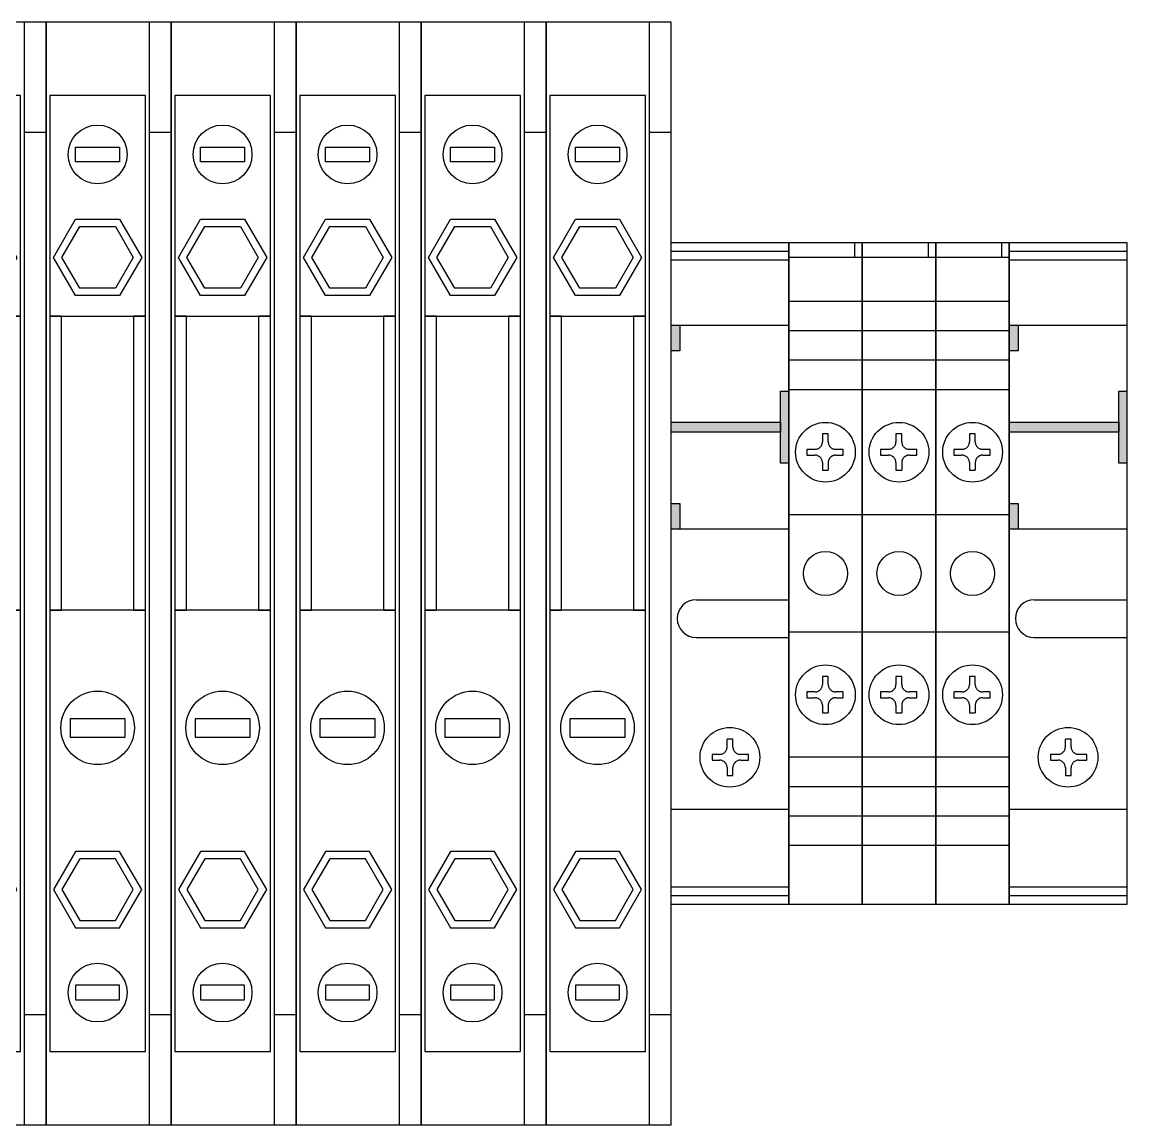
# Model space of a CAD drawing. Extents: x 181049 to 181549, y 207384 to 208184.
# Drawn here: x 181151.6 to 181226.8, y 207514.7 to 207589.7 of the extents above; entities that cross this region are included whole.
import ezdxf

# ---------------------------------------------------------------- set-up
doc = ezdxf.new("R2010")
doc.units = 0
doc.header["$MEASUREMENT"] = 0
doc.linetypes.add('ACAD_ISO02W100', pattern=[15, 12, -3])
doc.layers.add('DRAW', color=4, linetype='Continuous', lineweight=25)
for name, color, linetype in [('Layer1', 7, 'Continuous'), ('元件', 7, 'Continuous'), ('文字', 7, 'Continuous')]:
    doc.layers.add(name, color=color, linetype=linetype)

# ---------------------------------------------------------------- blocks, each defined once
blk = doc.blocks.new('A$C7F7F6ED6')
at = {"transparency": 33554687}
for points in [[(0, 37.647), (0.601, 37.647), (0.601, 39.396), (0, 39.396)], [(7.453, 30.001), (8, 30.001), (8, 34.905), (7.453, 34.905)], [(7.453, 32.122), (7.453, 32.783), (0, 32.783), (0, 32.122)], [(0.601, 27.258), (0, 27.258), (0, 25.509), (0.601, 25.509)]]:
    blk.add_hatch(color=8, dxfattribs=at).paths.add_polyline_path(points)
at = {"color": 8, "transparency": 33554687}
for p, q in [((0, 44.42), (8, 44.42)), ((0, 43.827), (8, 43.827)), ((1.703, 20.715), (8, 20.715)), ((1.703, 18.147), (8, 18.147)), ((0, 6.483), (8, 6.483)), ((0, 1.185), (8, 1.185)), ((0, 0.593), (8, 0.593))]:
    blk.add_line(p, q, dxfattribs=at)
for points in [[(0, 45), (8, 45), (8, 0), (0, 0)], [(0, 39.396), (8, 39.396), (8, 25.509), (0, 25.509)], [(0, 39.396), (0.601, 39.396), (0.601, 37.647), (0, 37.647)], [(7.453, 34.905), (8, 34.905), (8, 30.001), (7.453, 30.001)], [(0, 32.783), (7.453, 32.783), (7.453, 32.122), (0, 32.122)], [(0, 27.258), (0.601, 27.258), (0.601, 25.509), (0, 25.509)]]:
    blk.add_lwpolyline(points, close=True, dxfattribs=at)
blk.add_arc((1.703, 19.431), 1.284, 90, 270, dxfattribs=at)
at = {"layer": 'Layer1', "color": 8, "lineweight": -3, "ltscale": 50, "transparency": 33554687}
blk.add_circle((4, 10), 2.029, dxfattribs=at)
at = {"layer": '文字', "color": 8, "linetype": 'ACAD_ISO02W100', "transparency": 33554687}
for p, q in [((4.207, 11.225), (3.813, 11.225)), ((3.813, 10.709), (3.813, 11.225)), ((4.207, 10.709), (4.207, 11.225)), ((3.304, 10.2), (2.794, 10.2)), ((2.794, 10.2), (2.794, 9.806)), ((2.794, 9.806), (3.304, 9.806)), ((5.267, 10.2), (4.716, 10.2)), ((4.716, 9.806), (5.267, 9.806)), ((5.267, 9.806), (5.267, 10.2)), ((3.813, 9.296), (3.813, 8.752)), ((4.207, 8.752), (4.207, 9.296)), ((3.813, 8.752), (4.207, 8.752))]:
    blk.add_line(p, q, dxfattribs=at)
for centre, start, end in [((3.304, 10.709), 270, 0), ((4.716, 10.709), 180, 270), ((3.304, 9.296), 0, 90), ((4.716, 9.296), 90, 180)]:
    blk.add_arc(centre, 0.509, start, end, dxfattribs=at)
blk = doc.blocks.new('UK5-HESI')
at = {"layer": 'DRAW', "color": 8, "ltscale": 0.3, "transparency": 33554687}
for points in [[(4.25, 75), (-4.25, 75), (-4.25, 0), (4.25, 0)], [(4.25, 75), (2.75, 75), (2.75, 0), (4.25, 0)], [(2.5, 70), (-4, 70), (-4, 55), (2.5, 55)], [(4.25, 67.5), (2.75, 67.5), (2.75, 7.5), (4.25, 7.5)], [(0.75, 65.5), (-2.25, 65.5), (-2.25, 66.5), (0.75, 66.5)], [(0.75, 61.598), (2.25, 59), (0.75, 56.402), (-2.25, 56.402), (-3.75, 59), (-2.25, 61.598)], [(0.461, 61.098), (1.673, 59), (0.461, 56.902), (-1.961, 56.902), (-3.173, 59), (-1.961, 61.098)], [(-3.2, 55), (-4, 55), (-4, 35), (-3.2, 35)], [(2.5, 55), (1.7, 55), (1.7, 35), (2.5, 35)], [(2.5, 35), (-4, 35), (-4, 5), (2.5, 5)], [(1.125, 27.625), (-2.625, 27.625), (-2.625, 26.375), (1.125, 26.375)], [(0.75, 13.402), (2.25, 16), (0.75, 18.598), (-2.25, 18.598), (-3.75, 16), (-2.25, 13.402)], [(0.461, 13.902), (1.673, 16), (0.461, 18.098), (-1.961, 18.098), (-3.173, 16), (-1.961, 13.902)], [(0.75, 9.5), (-2.25, 9.5), (-2.25, 8.5), (0.75, 8.5)]]:
    blk.add_lwpolyline(points, close=True, dxfattribs=at)
for centre, radius in [((-0.75, 66), 2), ((-0.75, 27), 2.5), ((-0.75, 9), 2)]:
    blk.add_circle(centre, radius, dxfattribs=at)
blk = doc.blocks.new('Manufacturer光辉电器PartName电压端子SeriesUK5PartTypeMaxCurrent0MinCurrent0PolesMinPower0MaxPower0ShellFrameLimitingCurrentRemarkLibType2DelFlgfalseUpdateDate')
at = {"layer": '元件', "color": 8, "transparency": 33554687}
for p, q in [((-2.5, 18.5), (2.5, 18.5)), ((-2.5, 16.5), (2.5, 16.5)), ((-2.5, 14.5), (2.5, 14.5)), ((-2.5, 12.5), (2.5, 12.5)), ((-2.5, 4), (2.5, 4)), ((-2.5, -4), (2.5, -4)), ((-2.5, -12.5), (2.5, -12.5)), ((-2.5, -14.5), (2.5, -14.5)), ((-2.5, -16.5), (2.5, -16.5)), ((-2.5, -18.5), (2.5, -18.5)), ((-2.5, -21.5), (2.5, -21.5)), ((-2, -21.5), (-2, -22.5))]:
    blk.add_line(p, q, dxfattribs=at)
at = {"layer": '元件', "color": 8, "linetype": 'ACAD_ISO02W100', "transparency": 33554687}
for p, q in [((0.207, 9.475), (-0.187, 9.475)), ((-0.187, 8.959), (-0.187, 9.475)), ((0.207, 8.959), (0.207, 9.475)), ((-0.696, 8.45), (-1.206, 8.45)), ((-1.206, 8.45), (-1.206, 8.056)), ((1.267, 8.45), (0.716, 8.45)), ((1.267, 8.056), (1.267, 8.45)), ((-1.206, 8.056), (-0.696, 8.056)), ((-0.187, 7.546), (-0.187, 7.002)), ((0.207, 7.002), (0.207, 7.546)), ((0.716, 8.056), (1.267, 8.056)), ((-0.187, 7.002), (0.207, 7.002)), ((0.207, -7.025), (-0.187, -7.025)), ((-0.187, -7.541), (-0.187, -7.025)), ((0.207, -7.541), (0.207, -7.025)), ((-0.696, -8.05), (-1.206, -8.05)), ((-1.206, -8.05), (-1.206, -8.444)), ((1.267, -8.05), (0.716, -8.05)), ((1.267, -8.444), (1.267, -8.05)), ((-1.206, -8.444), (-0.696, -8.444)), ((-0.187, -8.954), (-0.187, -9.498)), ((0.207, -9.498), (0.207, -8.954)), ((0.716, -8.444), (1.267, -8.444)), ((-0.187, -9.498), (0.207, -9.498))]:
    blk.add_line(p, q, dxfattribs=at)
at = {"layer": '元件', "color": 8, "transparency": 33554687}
blk.add_lwpolyline([(-2.5, 22.5), (2.5, 22.5), (2.5, -22.5), (-2.5, -22.5)], close=True, dxfattribs=at)
at = {"layer": '元件', "color": 8, "lineweight": -3, "ltscale": 50, "transparency": 33554687}
for centre in [(0, 8.25), (0, -8.25)]:
    blk.add_circle(centre, 2.029, dxfattribs=at)
at = {"layer": '元件', "color": 8, "transparency": 33554687}
blk.add_circle((0, 0), 1.5, dxfattribs=at)
at = {"layer": '元件', "color": 8, "linetype": 'ACAD_ISO02W100', "transparency": 33554687}
for centre, start, end in [((-0.696, 8.959), 270, 0), ((0.716, 8.959), 180, 270), ((-0.696, 7.546), 0, 90), ((0.716, 7.546), 90, 180), ((-0.696, -7.541), 270, 0), ((0.716, -7.541), 180, 270), ((-0.696, -8.954), 0, 90), ((0.716, -8.954), 90, 180)]:
    blk.add_arc(centre, 0.509, start, end, dxfattribs=at)
blk = doc.blocks.new('A$Cd649f129')
at = {"color": 0, "transparency": 33554687}
for name, p in [('UK5-HESI', (12.25, -37.5)), ('UK5-HESI', (20.75, -37.5)), ('UK5-HESI', (29.25, -37.5)), ('UK5-HESI', (37.75, -37.5)), ('UK5-HESI', (46.25, -37.5)), ('UK5-HESI', (54.75, -37.5)), ('UK5-HESI', (63.25, -37.5)), ('UK5-HESI', (71.75, -37.5)), ('UK5-HESI', (80.25, -37.5)), ('A$C7F7F6ED6', (0, -22.5)), ('A$C7F7F6ED6', (84.5, -22.5)), ('A$C7F7F6ED6', (107.5, -22.5))]:
    blk.add_blockref(name, p, dxfattribs=at)
at = {"rotation": 180}
for p in [(95, 0), (100, 0), (105, 0)]:
    blk.add_blockref('Manufacturer光辉电器PartName电压端子SeriesUK5PartTypeMaxCurrent0MinCurrent0PolesMinPower0MaxPower0ShellFrameLimitingCurrentRemarkLibType2DelFlgfalseUpdateDate', p, dxfattribs=at)

msp = doc.modelspace()

# ---------------------------------------------------------------- block references
at = {"ltscale": 82.969926}
msp.add_blockref('A$Cd649f129', (181111.261, 207552.153), dxfattribs=at)

doc.saveas('drawing.dxf')
